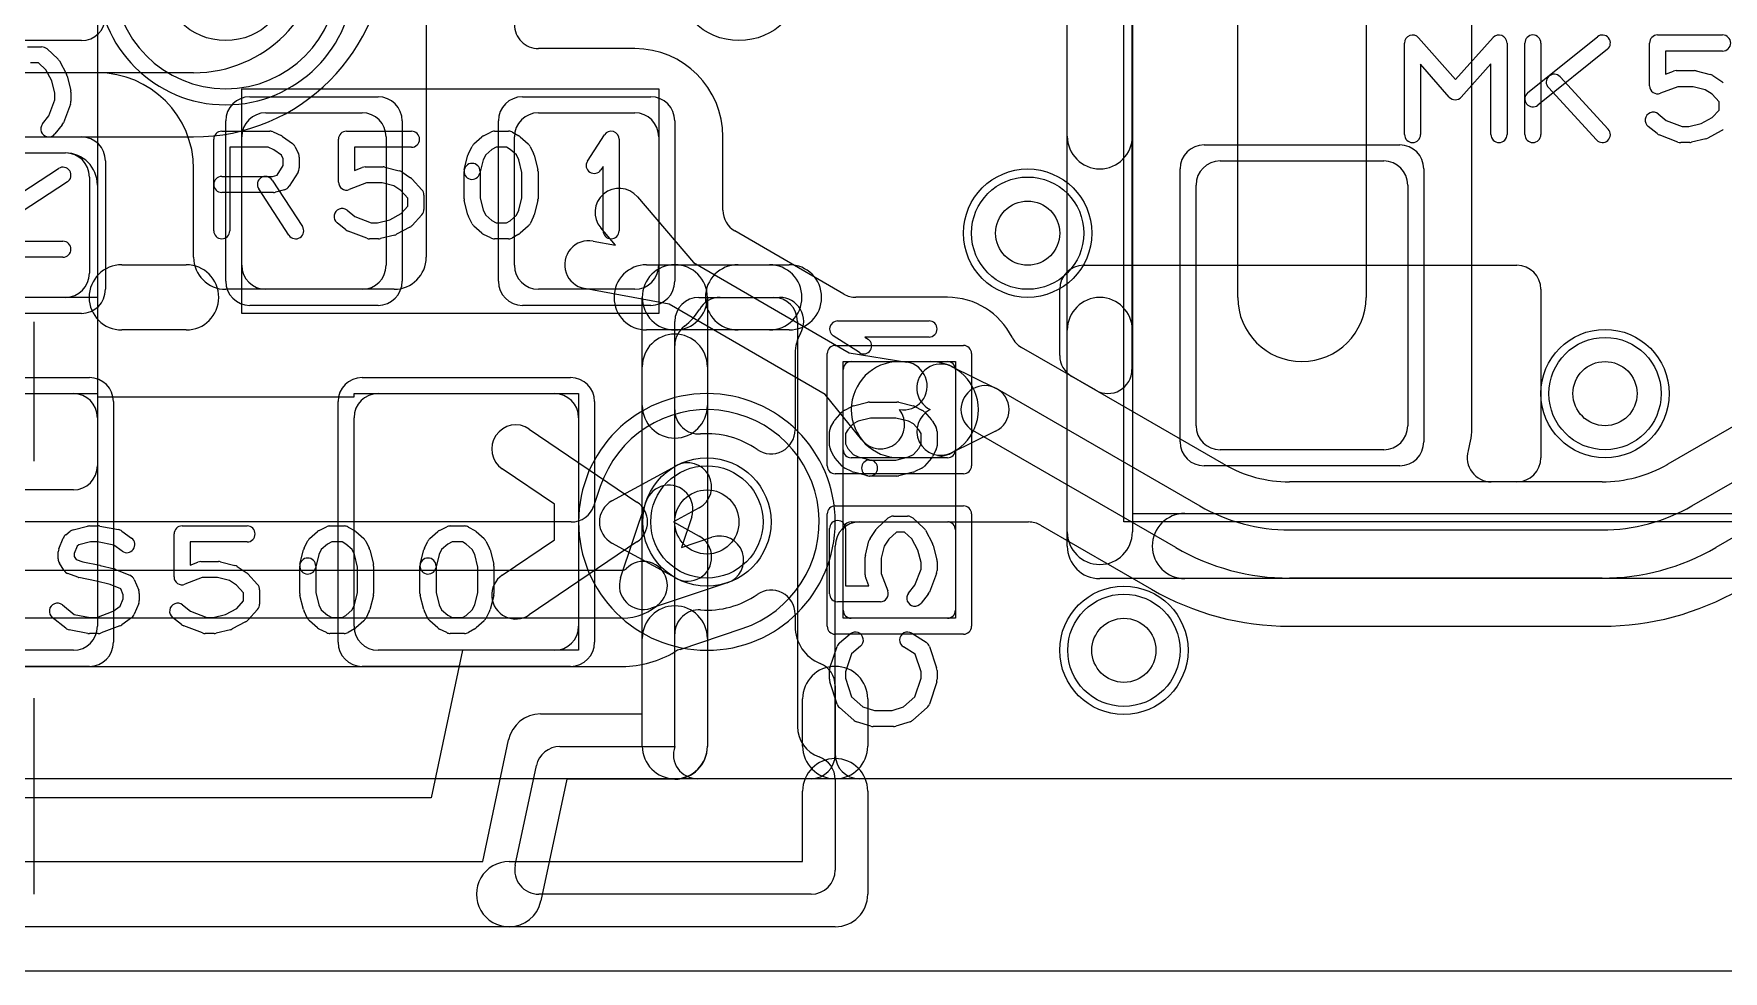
# Model space of a CAD drawing. Extents: x 0 to 23.1, y -0.5 to 20.
# Drawn here: x 14.3 to 19.57, y 0 to 2.92 of the extents above; entities that cross this region are included whole.
import ezdxf

# ---------------------------------------------------------------- set-up
doc = ezdxf.new("R2010")
doc.units = 0
for name, color, linetype in [('Hole', 1, 'CONTINUOUS'), ('L1', 3, 'CONTINUOUS'), ('L2', 3, 'CONTINUOUS'), ('L3', 3, 'CONTINUOUS'), ('L4', 3, 'CONTINUOUS'), ('MetalMask-A', 176, 'CONTINUOUS'), ('Outline', 7, 'CONTINUOUS'), ('PartsArea-A', 111, 'CONTINUOUS'), ('PartsSilk-A', 221, 'CONTINUOUS'), ('Resist-A', 2, 'CONTINUOUS'), ('Resist-B', 2, 'CONTINUOUS'), ('Silk-A', 140, 'CONTINUOUS')]:
    doc.layers.add(name, color=color, linetype=linetype)

msp = doc.modelspace()

# ---------------------------------------------------------------- linework, layer by layer
at = {"layer": 'Hole'}
for centre in [(17.4, 2.3), (19.2, 1.8), (16.4, 1.4), (17.7, 1)]:
    msp.add_circle(centre, 0.1, dxfattribs=at)
at = {"layer": 'L1'}
for p, q in [((15.52496, 4.05), (15.52496, 2.225)), ((17.72496, 3.8), (17.72496, 1.87529)), ((18.78504, 1.70001), (18.78504, 3.8)), ((18.055, 2.1), (18.055, 3.425)), ((18.455, 3.425), (18.455, 2.1)), ((16.175, 2.87504), (15.875, 2.87504)), ((14.5, 2.8), (14.025, 2.8)), ((15.025, 2.675), (15.325, 2.675)), ((15.875, 2.675), (16.175, 2.675)), ((14.95, 2.2), (14.95, 2.6)), ((15.4, 2.6), (15.4, 2.2)), ((15.8, 2.2), (15.8, 2.6)), ((16.25, 2.6), (16.25, 2.2)), ((16.45004, 2.37166), (16.45004, 2.6)), ((13.9, 2.55), (14.4, 2.55)), ((14, 2.55), (14.4, 2.55)), ((14.8, 2.225), (14.8, 2.5)), ((18, 2.525), (18.51, 2.525)), ((14.475, 2.475), (14.475, 2.175)), ((14.5, 2.45), (14.5, 1.57497)), ((17.925, 1.7), (17.925, 2.45)), ((18.585, 2.45), (18.585, 1.7)), ((16.18324, 2.41346), (16.35782, 2.20845)), ((16.04543, 2.27542), (16.11477, 2.2625)), ((16.11477, 2.2625), (16.06904, 2.3162)), ((16.82713, 2.11013), (16.48745, 2.30678)), ((16.35782, 2.20845), (16.84385, 1.92707)), ((17.57497, 2.2), (18.92503, 2.2)), ((15.42496, 2.125), (14.9, 2.125)), ((15.325, 2.125), (15.025, 2.125)), ((16.175, 2.125), (15.875, 2.125)), ((16.28264, 2.07865), (16.01795, 2.12796)), ((17.5, 1.9186), (17.5, 2.12503)), ((19, 2.12503), (19, 1.60001)), ((14.4, 2.1), (14, 2.1)), ((16.7687, 1.79724), (16.28264, 2.07865)), ((17.15, 2.10004), (16.86469, 2.10004)), ((16.84385, 1.92707), (17.02384, 1.8981)), ((16.85, 1.9), (17.15, 1.9)), ((17, 1.9), (17.09643, 1.9)), ((17.61251, 1.81036), (17.38096, 1.94404)), ((16.825, 1.625), (16.825, 1.875)), ((17.16241, 1.88472), (17.29996, 1.81736)), ((17.175, 1.875), (17.175, 1.625)), ((18.01158, 1.57996), (17.53749, 1.85367)), ((13.875, 1.8), (14.425, 1.8)), ((15.375, 1.8), (15.925, 1.8)), ((16.88344, 1.65559), (16.7687, 1.79724)), ((17.30447, 1.81495), (17.93656, 1.45002)), ((19.82831, 1.82979), (19.39562, 1.57997)), ((14.5, 1.725), (14.5, 1.075)), ((15.3, 1.075), (15.3, 1.725)), ((15.84643, 1.68968), (16.18209, 1.46208)), ((16, 1.725), (16, 1.075)), ((17.29996, 1.68264), (17.16241, 1.61528)), ((17.86156, 1.32012), (17.22947, 1.68505)), ((17.15, 1.6), (16.85, 1.6)), ((17.09643, 1.6), (17, 1.6)), ((18.51, 1.625), (18, 1.625)), ((19.47064, 1.45003), (19.71656, 1.59202)), ((15.92497, 1.45518), (15.76225, 1.56552)), ((16.10394, 1.46576), (16.30384, 1.57537)), ((14.42503, 1.5), (13.87497, 1.5)), ((18.92503, 1.52504), (18.21655, 1.52504)), ((19.19063, 1.52504), (18.84542, 1.52504)), ((15.92497, 1.34482), (15.92497, 1.45518)), ((16.37596, 1.44385), (16.29599, 1.4)), ((19.79156, 1.46212), (19.54564, 1.32013)), ((16.29599, 1.4), (16.37596, 1.35615)), ((16.825, 1.125), (16.825, 1.375)), ((16.85, 1.4), (17.15, 1.4)), ((16.875, 1.39996), (17.15, 1.39996)), ((17.1549, 1.4), (17.40303, 1.4)), ((17.175, 1.375), (17.175, 1.125)), ((17.44053, 1.38995), (17.78654, 1.19018)), ((18.21655, 1.375), (19.19063, 1.375)), ((15.76225, 1.23448), (15.92497, 1.34482)), ((16.18209, 1.33792), (15.84643, 1.11032)), ((16.30384, 1.22463), (16.10394, 1.33424)), ((16.8, 0.675), (16.8, 1.32496)), ((19.19063, 1.225), (18.21655, 1.225)), ((17.15, 1.1), (16.85, 1.1)), ((18.21655, 1.07496), (19.19063, 1.07496)), ((14.425, 1), (13.875, 1)), ((15.925, 1), (15.375, 1)), ((20.22071, 0.6), (16.875, 0.6))]:
    msp.add_line(p, q, dxfattribs=at)
for centre in [(14.9, 3.1), (16.5, 3.1), (17.4, 2.3), (19.2, 1.8), (16.4, 1.4), (17.7, 1)]:
    msp.add_circle(centre, 0.2, dxfattribs=at)
for centre, radius, start, end in [((15.87497, 2.95001), 0.07497, 180, -89.99236), ((15.875, 2.6), 0.27504, 90, 90.00417), ((16.175, 2.6), 0.27504, 0, 90), ((14.5, 2.5), 0.3, 0, 90), ((15.025, 2.6), 0.075, 90, 180), ((15.325, 2.6), 0.075, 0, 90), ((15.875, 2.6), 0.075, 90, 180), ((16.175, 2.6), 0.075, 0, 90), ((14.4, 2.45), 0.1, 0, 90), ((14.4, 2.475), 0.075, 0, 90), ((18, 2.45), 0.075, 90, 180), ((18.51, 2.45), 0.075, 0, 90), ((16.12614, 2.36483), 0.075, 40.41983, -139.58239), ((16.52501, 2.37166), 0.07497, 180, -120.06719), ((16.03169, 2.20169), 0.075, 79.4437, -100.55367), ((14.9, 2.225), 0.1, 180, -90), ((15.42496, 2.225), 0.1, -90, 0), ((14.4, 2.175), 0.075, -90, 0), ((15.025, 2.2), 0.075, 180, -90), ((15.325, 2.2), 0.075, -90, 0), ((15.875, 2.2), 0.075, 180, -90), ((16.175, 2.2), 0.075, -90, 0), ((17.57497, 2.12503), 0.07497, 90, 180), ((18.92503, 2.12503), 0.07497, 0, 90), ((16.86469, 2.17501), 0.07497, -120.06719, -90), ((17.15, 1.875), 0.22504, 26.52178, 90), ((18.255, 2.1), 0.2, 180, 0), ((17.41844, 2.00897), 0.07497, -153.47596, -119.99513), ((16.85, 1.875), 0.025, 90, 180), ((17, 1.75), 0.15, 90, -90), ((17.01192, 1.82405), 0.075, -99.14459, 80.85654), ((17.09643, 1.75), 0.15, -90, 90), ((17.15, 1.875), 0.025, 0, 90), ((17.57497, 1.9186), 0.07497, 180, -119.99513), ((17.12942, 1.81736), 0.075, 63.9064, -116.09158), ((17.64999, 1.87529), 0.07497, -119.99513, 0), ((14.425, 1.725), 0.075, 0, 90), ((15.375, 1.725), 0.075, 90, 180), ((15.925, 1.725), 0.075, 0, 90), ((17.26697, 1.75), 0.075, 59.99927, -119.9995), ((17.26697, 1.75), 0.075, -63.9064, 63.9064), ((16.94172, 1.7028), 0.075, -140.99063, 39.00344), ((17.12942, 1.68264), 0.075, 116.0936, -63.90841), ((15.80434, 1.6276), 0.075, 55.86288, -124.1399), ((18, 1.7), 0.075, 180, -90), ((18.51, 1.7), 0.075, -90, 0), ((18.50999, 1.70001), 0.27505, -16.22896, 0), ((16.3399, 1.50961), 0.075, -61.2615, 118.73702), ((16.85, 1.625), 0.025, 180, -90), ((17.15, 1.625), 0.025, -90, 0), ((18.84542, 1.60001), 0.07497, 163.39957, -90), ((18.8457, 1.60098), 0.07497, 162.80737, 164.17112), ((18.92503, 1.60001), 0.07497, -90, 0), ((14.42503, 1.57497), 0.07497, -90, 0), ((18.21655, 1.935), 0.40996, -119.99849, -90), ((19.19062, 1.935), 0.40996, -89.9986, -60.11609), ((19.35813, 1.6449), 0.07498, -60.64849, -59.99825), ((16.14, 1.4), 0.075, 118.7385, -118.7385), ((16.14, 1.4), 0.075, -55.86288, 55.86288), ((18.21655, 1.935), 0.56, -119.99882, -90), ((19.19063, 1.935), 0.56, -90, -59.9989), ((16.875, 1.32496), 0.075, 90, 180), ((16.85, 1.375), 0.025, 90, 180), ((17.15, 1.375), 0.025, 0, 90), ((17.15, 1.625), 0.22504, -90, -89.06302), ((17.1549, 1.325), 0.075, 90, 90.93205), ((17.40303, 1.325), 0.075, 59.99927, 90), ((16.3399, 1.29039), 0.075, -118.7385, 61.26298), ((18.21655, 1.935), 0.71, -119.99922, -90), ((19.19063, 1.935), 0.71, -90, -59.99894), ((15.80434, 1.1724), 0.075, 124.13712, -55.8601), ((18.21655, 1.935), 0.86004, -119.99931, -90), ((19.19062, 1.935), 0.86004, -89.99933, -59.99921), ((16.85, 1.125), 0.025, 180, -90), ((17.15, 1.125), 0.025, -90, 0), ((14.425, 1.075), 0.075, -90, 0), ((15.375, 1.075), 0.075, 180, -90), ((15.925, 1.075), 0.075, -90, 0), ((16.875, 0.675), 0.075, 180, -90)]:
    msp.add_arc(centre, radius, start, end, dxfattribs=at)
at = {"layer": 'L2'}
msp.add_line((20.22071, 0.6), (2.37929, 0.6), dxfattribs=at)
for centre in [(16.5, 3.1), (17.4, 2.3), (19.2, 1.8), (17.7, 1)]:
    msp.add_circle(centre, 0.2, dxfattribs=at)
for centre, start, end in [((14.9, 3.1), 90, -90), ((14.9, 3.1), -90, 90), ((16.4, 1.4), 90, -90), ((16.4, 1.4), -90, 90)]:
    msp.add_arc(centre, 0.40004, start, end, dxfattribs=at)
at = {"layer": 'L3'}
for p, q in [((14.8, 2.8), (12.1464, 2.8)), ((13.44651, 2.59996), (14.8, 2.59996)), ((20.22071, 0.6), (2.37929, 0.6))]:
    msp.add_line(p, q, dxfattribs=at)
for centre in [(14.9, 3.1), (16.5, 3.1), (17.4, 2.3), (19.2, 1.8), (17.7, 1)]:
    msp.add_circle(centre, 0.2, dxfattribs=at)
for centre, radius, start, end in [((14.8, 3.2), 0.4, -90, 0), ((14.8, 3.2), 0.60004, -90, 0), ((16.4, 1.4), 0.40004, 90, -90), ((16.4, 1.4), 0.40004, -90, 90)]:
    msp.add_arc(centre, radius, start, end, dxfattribs=at)
at = {"layer": 'L4'}
for p, q in [((16.06769, 1.51001), (16.04803, 1.45118)), ((16.13089, 1.2258), (16.21032, 1.46341)), ((15.9769, 1.39995), (13.65004, 1.39995)), ((16.35258, 1.41585), (16.32081, 1.32081)), ((16.32081, 1.32081), (16.41585, 1.35258)), ((4.78812, 1.24991), (16.13658, 1.24991)), ((16.46341, 1.21032), (16.2258, 1.13089)), ((16.13658, 1.09991), (4.78812, 1.09991)), ((16.31664, 1.00305), (16.51017, 1.06775)), ((4.78812, 0.94987), (16.13658, 0.94987)), ((20.22071, 0.6), (2.37929, 0.6))]:
    msp.add_line(p, q, dxfattribs=at)
for centre in [(14.9, 3.1), (16.5, 3.1), (17.4, 2.3), (19.2, 1.8), (16.4, 1.4), (17.7, 1)]:
    msp.add_circle(centre, 0.2, dxfattribs=at)
for centre, radius, start, end in [((14.9, 3.1), 0.35004, 90, -90), ((14.9, 3.1), 0.35004, -90, 90), ((16.4, 1.4), 0.35004, -71.63079, 161.65512), ((15.99656, 1.53378), 0.075, -18.47844, -18.34798), ((16.28145, 1.43963), 0.075, -18.48568, 161.51587), ((15.9769, 1.47495), 0.075, -90, -18.47844), ((16.43963, 1.28145), 0.075, -71.51432, 108.48413), ((16.20202, 1.20202), 0.075, -45.0108, 135), ((16.20202, 1.20202), 0.075, 161.51432, -71.51432), ((16.13658, 1.26744), 0.01753, -90, -44.95379), ((16.13658, 1.26744), 0.16753, -90, -45), ((16.53395, 0.99662), 0.075, 108.37214, 108.48568), ((16.34042, 0.93192), 0.075, 108.48568, 121.27819), ((16.1366, 1.26745), 0.31758, -90.00361, -58.72344)]:
    msp.add_arc(centre, radius, start, end, dxfattribs=at)
at = {"layer": 'MetalMask-A'}
for p, q in [((15.025, 2.675), (15.325, 2.675)), ((15.875, 2.675), (16.175, 2.675)), ((14.95, 2.2), (14.95, 2.6)), ((15.4, 2.6), (15.4, 2.2)), ((15.8, 2.2), (15.8, 2.6)), ((16.25, 2.6), (16.25, 2.2)), ((14, 2.55), (14.4, 2.55)), ((18, 2.525), (18.51, 2.525)), ((14.475, 2.475), (14.475, 2.175)), ((17.925, 1.7), (17.925, 2.45)), ((18.585, 2.45), (18.585, 1.7)), ((15.325, 2.125), (15.025, 2.125)), ((16.175, 2.125), (15.875, 2.125)), ((14.4, 2.1), (14, 2.1)), ((16.85, 1.9), (17.15, 1.9)), ((16.825, 1.625), (16.825, 1.875)), ((17.175, 1.875), (17.175, 1.625)), ((13.875, 1.8), (14.425, 1.8)), ((15.375, 1.8), (15.925, 1.8)), ((14.5, 1.725), (14.5, 1.075)), ((15.3, 1.075), (15.3, 1.725)), ((16, 1.725), (16, 1.075)), ((17.15, 1.6), (16.85, 1.6)), ((18.51, 1.625), (18, 1.625)), ((16.825, 1.125), (16.825, 1.375)), ((16.85, 1.4), (17.15, 1.4)), ((17.175, 1.375), (17.175, 1.125)), ((17.15, 1.1), (16.85, 1.1)), ((14.425, 1), (13.875, 1)), ((15.925, 1), (15.375, 1))]:
    msp.add_line(p, q, dxfattribs=at)
for centre, radius, start, end in [((15.025, 2.6), 0.075, 90, 180), ((15.325, 2.6), 0.075, 0, 90), ((15.875, 2.6), 0.075, 90, 180), ((16.175, 2.6), 0.075, 0, 90), ((14.4, 2.475), 0.075, 0, 90), ((18, 2.45), 0.075, 90, 180), ((18.51, 2.45), 0.075, 0, 90), ((14.4, 2.175), 0.075, -90, 0), ((15.025, 2.2), 0.075, 180, -90), ((15.325, 2.2), 0.075, -90, 0), ((15.875, 2.2), 0.075, 180, -90), ((16.175, 2.2), 0.075, -90, 0), ((16.85, 1.875), 0.025, 90, 180), ((17.15, 1.875), 0.025, 0, 90), ((14.425, 1.725), 0.075, 0, 90), ((15.375, 1.725), 0.075, 90, 180), ((15.925, 1.725), 0.075, 0, 90), ((18, 1.7), 0.075, 180, -90), ((18.51, 1.7), 0.075, -90, 0), ((16.85, 1.625), 0.025, 180, -90), ((17.15, 1.625), 0.025, -90, 0), ((16.85, 1.375), 0.025, 90, 180), ((17.15, 1.375), 0.025, 0, 90), ((16.85, 1.125), 0.025, 180, -90), ((17.15, 1.125), 0.025, -90, 0), ((14.425, 1.075), 0.075, -90, 0), ((15.375, 1.075), 0.075, 180, -90), ((15.925, 1.075), 0.075, -90, 0)]:
    msp.add_arc(centre, radius, start, end, dxfattribs=at)
at = {"layer": 'Outline'}
msp.add_line((20.65, 0), (1.95, 0), dxfattribs=at)
at = {"layer": 'PartsArea-A'}
for p, q in [((17.7, 1.4), (17.7, 4.1)), ((14.5, 3.4), (14.5, 2.1)), ((14.95, 2.05), (14.95, 2.75)), ((14.95, 2.75), (16.25, 2.75)), ((16.25, 2.75), (16.25, 2.05)), ((14.5, 2.1), (13.9, 2.1)), ((16.25, 2.05), (14.95, 2.05)), ((16.825, 1.1), (16.825, 1.9)), ((16.825, 1.9), (17.175, 1.9)), ((17.175, 1.9), (17.175, 1.1)), ((13.8, 1.8), (14.5, 1.8)), ((14.5, 1.8), (14.5, 1.79)), ((15.3, 1.79), (15.3, 1.8)), ((15.3, 1.8), (16, 1.8)), ((16, 1.8), (16, 1)), ((14.5, 1.79), (15.3, 1.79)), ((21, 1.4), (17.7, 1.4)), ((17.175, 1.1), (16.825, 1.1)), ((15.63836, 1), (15.54048, 0.53999)), ((16, 1), (15.63836, 1)), ((15.54048, 0.53999), (14.25952, 0.54))]:
    msp.add_line(p, q, dxfattribs=at)
at = {"layer": 'PartsSilk-A'}
for p, q in [((17.5234, 1.325), (17.5234, 4.175)), ((17.7266, 4.0734), (17.7266, 1.4266)), ((18.61879, 2.90908), (18.73352, 2.77841)), ((18.73352, 2.77841), (18.85082, 2.90928)), ((18.95934, 2.73801), (19.17601, 2.91208)), ((19.36389, 2.91759), (19.56667, 2.91759)), ((14.28148, 2.88056), (14.32593, 2.88056)), ((14.34283, 2.87399), (14.37616, 2.84343)), ((18.575, 2.60741), (18.575, 2.89259)), ((18.89444, 2.89259), (18.89444, 2.60741)), ((18.95, 2.60741), (18.95, 2.89259)), ((19.20733, 2.8731), (18.99066, 2.69903)), ((19, 2.89259), (19, 2.60741)), ((19.33889, 2.75926), (19.33889, 2.89259)), ((19.56667, 2.86759), (19.38889, 2.86759)), ((19.38889, 2.86759), (19.38889, 2.79554)), ((14.3162, 2.83056), (14.29121, 2.83056)), ((14.33921, 2.80946), (14.3162, 2.83056)), ((14.35797, 2.77428), (14.33921, 2.80946)), ((14.38132, 2.83676), (14.40354, 2.79509)), ((18.71454, 2.72425), (18.625, 2.82623)), ((18.625, 2.82623), (18.625, 2.60741)), ((18.84444, 2.82724), (18.75195, 2.72405)), ((18.84444, 2.60741), (18.84444, 2.82724)), ((19.38889, 2.79554), (19.41332, 2.80484)), ((19.42222, 2.80648), (19.47778, 2.80648)), ((19.48384, 2.80573), (19.52828, 2.79462)), ((14.36759, 2.73581), (14.35797, 2.77428)), ((14.40573, 2.78939), (14.41684, 2.74495)), ((14.41759, 2.73889), (14.41759, 2.71111)), ((19.17328, 2.59048), (19.02328, 2.75344)), ((19.06006, 2.7873), (19.21006, 2.62434)), ((19.42682, 2.75648), (19.37279, 2.7359)), ((19.4747, 2.75648), (19.42682, 2.75648)), ((19.51196, 2.74717), (19.4747, 2.75648)), ((19.53362, 2.73273), (19.51196, 2.74717)), ((19.53609, 2.79117), (19.56387, 2.77265)), ((14.3484, 2.66534), (14.36759, 2.71571)), ((14.36759, 2.71571), (14.36759, 2.73581)), ((14.41595, 2.70221), (14.39373, 2.64388)), ((19.55556, 2.70879), (19.53362, 2.73273)), ((19.55556, 2.6838), (19.55556, 2.70879)), ((14.32863, 2.64062), (14.3484, 2.66534)), ((14.38989, 2.63716), (14.36767, 2.60938)), ((19.36562, 2.67137), (19.39034, 2.6516)), ((19.39034, 2.6516), (19.44071, 2.63241)), ((19.46081, 2.63241), (19.49928, 2.64203)), ((19.49928, 2.64203), (19.53446, 2.66079)), ((19.53446, 2.66079), (19.55556, 2.6838)), ((14.8625, 2.30741), (14.8625, 2.59259)), ((14.8875, 2.61759), (15.0375, 2.61759)), ((15.04765, 2.61544), (15.07265, 2.60433)), ((15.0772, 2.6017), (15.10776, 2.57948)), ((15.25139, 2.45926), (15.25139, 2.59259)), ((15.27639, 2.61759), (15.47917, 2.61759)), ((15.67367, 2.57795), (15.69867, 2.60017)), ((15.7041, 2.60384), (15.72632, 2.61495)), ((15.7375, 2.61759), (15.78194, 2.61759)), ((15.79434, 2.6143), (15.81379, 2.60319)), ((15.818, 2.60017), (15.843, 2.57795)), ((16.02763, 2.5247), (16.08041, 2.60618)), ((16.12639, 2.59259), (16.12639, 2.30741)), ((19.36216, 2.61011), (19.33438, 2.63233)), ((19.42721, 2.58405), (19.36888, 2.60627)), ((19.46389, 2.58241), (19.43611, 2.58241)), ((19.44071, 2.63241), (19.46081, 2.63241)), ((19.51439, 2.59427), (19.46995, 2.58316)), ((19.56176, 2.61868), (19.52009, 2.59646)), ((15.0322, 2.56759), (14.9125, 2.56759)), ((14.9125, 2.56759), (14.9125, 2.30741)), ((15.04993, 2.55971), (15.0322, 2.56759)), ((15.07343, 2.54263), (15.04993, 2.55971)), ((15.07917, 2.53114), (15.07343, 2.54263)), ((15.07917, 2.51087), (15.07917, 2.53114)), ((15.11542, 2.57044), (15.12653, 2.54822)), ((15.12917, 2.53704), (15.12917, 2.5037)), ((15.47917, 2.56759), (15.30139, 2.56759)), ((15.30139, 2.56759), (15.30139, 2.49554)), ((15.64381, 2.49865), (15.65492, 2.5431)), ((15.65681, 2.54822), (15.66792, 2.57044)), ((15.70276, 2.52831), (15.69231, 2.48653)), ((15.71049, 2.54377), (15.70276, 2.52831)), ((15.72942, 2.5606), (15.71049, 2.54377)), ((15.7434, 2.56759), (15.72942, 2.5606)), ((15.7753, 2.56759), (15.7434, 2.56759)), ((15.78673, 2.56106), (15.7753, 2.56759)), ((15.80618, 2.54377), (15.78673, 2.56106)), ((15.81391, 2.52831), (15.80618, 2.54377)), ((15.82361, 2.48951), (15.81391, 2.52831)), ((15.84875, 2.57044), (15.85986, 2.54822)), ((15.86175, 2.5431), (15.87286, 2.49865)), ((14.23447, 2.40703), (14.37891, 2.50148)), ((14.8875, 2.47685), (15.04533, 2.47685)), ((15.04533, 2.47685), (15.06042, 2.48087)), ((15.06042, 2.48087), (15.07917, 2.51087)), ((15.12537, 2.49045), (15.09759, 2.44601)), ((15.30139, 2.49554), (15.32582, 2.50484)), ((15.33472, 2.50648), (15.39028, 2.50648)), ((15.39634, 2.50573), (15.44078, 2.49462)), ((15.44859, 2.49117), (15.47637, 2.47265)), ((15.64306, 2.40741), (15.64306, 2.49259)), ((15.69306, 2.49259), (15.69306, 2.41049)), ((15.82361, 2.41049), (15.82361, 2.48951)), ((15.87361, 2.49259), (15.87361, 2.40741)), ((16.07639, 2.50801), (16.06959, 2.49752)), ((16.07639, 2.30741), (16.07639, 2.50801)), ((14.40627, 2.45964), (14.26183, 2.36519)), ((15.04861, 2.42685), (14.8875, 2.42685)), ((15.09714, 2.29373), (15.00269, 2.43817)), ((15.04453, 2.46553), (15.13898, 2.32109)), ((15.08283, 2.4351), (15.05505, 2.42769)), ((15.33932, 2.45648), (15.28529, 2.4359)), ((15.3872, 2.45648), (15.33932, 2.45648)), ((15.42446, 2.44717), (15.3872, 2.45648)), ((15.44612, 2.43273), (15.42446, 2.44717)), ((15.46806, 2.40879), (15.44612, 2.43273)), ((15.48093, 2.46875), (15.51149, 2.43542)), ((15.27812, 2.37137), (15.30284, 2.3516)), ((15.44696, 2.36079), (15.46806, 2.3838)), ((15.46806, 2.3838), (15.46806, 2.40879)), ((15.51806, 2.41852), (15.51806, 2.37407)), ((15.65492, 2.3569), (15.64381, 2.40135)), ((15.69306, 2.41049), (15.70276, 2.37169)), ((15.70276, 2.37169), (15.71049, 2.35623)), ((15.80618, 2.35623), (15.81391, 2.37169)), ((15.81391, 2.37169), (15.82361, 2.41049)), ((15.87286, 2.40135), (15.86175, 2.3569)), ((15.27466, 2.31011), (15.24688, 2.33233)), ((15.30284, 2.3516), (15.35321, 2.33241)), ((15.35321, 2.33241), (15.37331, 2.33241)), ((15.37331, 2.33241), (15.41178, 2.34203)), ((15.41178, 2.34203), (15.44696, 2.36079)), ((15.47426, 2.31868), (15.43259, 2.29646)), ((15.51149, 2.35717), (15.48093, 2.32384)), ((15.66792, 2.32956), (15.65681, 2.35178)), ((15.69867, 2.29983), (15.67367, 2.32205)), ((15.71049, 2.35623), (15.72942, 2.3394)), ((15.72942, 2.3394), (15.7434, 2.33241)), ((15.7434, 2.33241), (15.7753, 2.33241)), ((15.7753, 2.33241), (15.78673, 2.33894)), ((15.78673, 2.33894), (15.80618, 2.35623)), ((15.843, 2.32205), (15.818, 2.29983)), ((15.85986, 2.35178), (15.84875, 2.32956)), ((14.13241, 2.275), (14.39259, 2.275)), ((15.33971, 2.28405), (15.28138, 2.30627)), ((15.37639, 2.28241), (15.34861, 2.28241)), ((15.42689, 2.29427), (15.38245, 2.28316)), ((15.72632, 2.28505), (15.7041, 2.29616)), ((15.78194, 2.28241), (15.7375, 2.28241)), ((15.81379, 2.29681), (15.79434, 2.2857)), ((14.39259, 2.225), (14.10741, 2.225)), ((14.57576, 2.2016), (14.77666, 2.2016)), ((16.21223, 2.2016), (16.3, 2.2016)), ((16.3, 2.2016), (16.59473, 2.2016)), ((16.1984, 0.8016), (16.1984, 2.1)), ((16.375, 2.1), (16.60741, 2.1)), ((16.4016, 2.1), (16.4016, 0.7)), ((14.3016, 2.0234), (14.3016, 1.58918)), ((16.3, 0.7), (16.3, 2.025)), ((16.68241, 2.025), (16.68241, 0.7625)), ((16.80741, 2.02639), (17.09259, 2.02639)), ((14.77666, 1.9984), (14.57576, 1.9984)), ((16.3, 1.9984), (16.21223, 1.9984)), ((16.59473, 1.9984), (16.3, 1.9984)), ((16.8753, 1.92763), (16.79382, 1.98041)), ((17.09259, 1.97639), (16.89199, 1.97639)), ((16.89199, 1.97639), (16.90248, 1.96959)), ((16.79983, 1.718), (16.82205, 1.743)), ((16.82956, 1.74875), (16.85178, 1.75986)), ((16.8569, 1.76175), (16.90135, 1.77286)), ((16.90741, 1.77361), (16.99259, 1.77361)), ((16.99865, 1.77286), (17.0431, 1.76175)), ((17.04822, 1.75986), (17.07044, 1.74875)), ((17.07795, 1.743), (17.10017, 1.718)), ((16.7857, 1.69434), (16.79681, 1.71379)), ((16.83894, 1.68673), (16.83241, 1.6753)), ((16.85623, 1.70618), (16.83894, 1.68673)), ((16.87169, 1.71391), (16.85623, 1.70618)), ((16.91049, 1.72361), (16.87169, 1.71391)), ((16.98951, 1.72361), (16.91049, 1.72361)), ((17.02831, 1.71391), (16.98951, 1.72361)), ((17.04377, 1.70618), (17.02831, 1.71391)), ((17.06106, 1.68673), (17.04377, 1.70618)), ((17.06759, 1.6753), (17.06106, 1.68673)), ((17.10319, 1.71379), (17.1143, 1.69434)), ((16.78241, 1.6375), (16.78241, 1.68194)), ((16.83241, 1.6753), (16.83241, 1.6434)), ((16.83241, 1.6434), (16.8394, 1.62942)), ((17.0606, 1.62942), (17.06759, 1.6434)), ((17.06759, 1.6434), (17.06759, 1.6753)), ((17.11759, 1.68194), (17.11759, 1.6375)), ((16.79616, 1.6041), (16.78505, 1.62632)), ((16.82205, 1.57367), (16.79983, 1.59867)), ((16.8394, 1.62942), (16.85623, 1.61049)), ((16.85623, 1.61049), (16.87169, 1.60276)), ((16.87169, 1.60276), (16.91347, 1.59231)), ((16.90741, 1.59306), (16.98951, 1.59306)), ((16.98951, 1.59306), (17.02831, 1.60276)), ((17.02831, 1.60276), (17.04377, 1.61049)), ((17.04377, 1.61049), (17.0606, 1.62942)), ((17.10017, 1.59867), (17.07795, 1.57367)), ((17.11495, 1.62632), (17.10384, 1.6041)), ((16.85178, 1.55681), (16.82956, 1.56792)), ((16.90135, 1.54381), (16.8569, 1.55492)), ((16.99259, 1.54306), (16.90741, 1.54306)), ((17.0431, 1.55492), (16.99865, 1.54381)), ((17.07044, 1.56792), (17.04822, 1.55681)), ((17.7266, 1.4266), (20.9734, 1.4266)), ((14.40105, 1.35988), (14.41494, 1.37099)), ((14.4245, 1.37572), (14.46894, 1.38683)), ((14.475, 1.38758), (14.50278, 1.38758)), ((14.50746, 1.38714), (14.56579, 1.37603)), ((14.57581, 1.37169), (14.60637, 1.34947)), ((14.76389, 1.38758), (14.96667, 1.38758)), ((15.16117, 1.34794), (15.18617, 1.37016)), ((15.1916, 1.37383), (15.21382, 1.38494)), ((15.225, 1.38758), (15.26944, 1.38758)), ((15.28184, 1.38429), (15.30129, 1.37318)), ((15.3055, 1.37016), (15.3305, 1.34794)), ((15.53617, 1.34794), (15.56117, 1.37016)), ((15.5666, 1.37383), (15.58882, 1.38494)), ((15.6, 1.38758), (15.64444, 1.38758)), ((15.65684, 1.38429), (15.67629, 1.37318)), ((15.6805, 1.37016), (15.7055, 1.34794)), ((16.78241, 1.17639), (16.78241, 1.37917)), ((16.83241, 1.37917), (16.83241, 1.20139)), ((16.90883, 1.34859), (16.92735, 1.37637)), ((16.93125, 1.38093), (16.96458, 1.41149)), ((16.98148, 1.41806), (17.02593, 1.41806)), ((17.04283, 1.41149), (17.07616, 1.38093)), ((17.08132, 1.37426), (17.10354, 1.33259)), ((14.3797, 1.31665), (14.39359, 1.34998)), ((14.43728, 1.32483), (14.42778, 1.30203)), ((14.44192, 1.32854), (14.43728, 1.32483)), ((14.47808, 1.33758), (14.44192, 1.32854)), ((14.50042, 1.33758), (14.47808, 1.33758)), ((14.55093, 1.32796), (14.50042, 1.33758)), ((14.57697, 1.30903), (14.55093, 1.32796)), ((14.73889, 1.22925), (14.73889, 1.36258)), ((14.96667, 1.33758), (14.78889, 1.33758)), ((14.78889, 1.33758), (14.78889, 1.26553)), ((15.14431, 1.31821), (15.15542, 1.34043)), ((15.21692, 1.33059), (15.19799, 1.31376)), ((15.2309, 1.33758), (15.21692, 1.33059)), ((15.2628, 1.33758), (15.2309, 1.33758)), ((15.27423, 1.33105), (15.2628, 1.33758)), ((15.29368, 1.31376), (15.27423, 1.33105)), ((15.33625, 1.34043), (15.34736, 1.31821)), ((15.51931, 1.31821), (15.53042, 1.34043)), ((15.59192, 1.33059), (15.57299, 1.31376)), ((15.6059, 1.33758), (15.59192, 1.33059)), ((15.6378, 1.33758), (15.6059, 1.33758)), ((15.64923, 1.33105), (15.6378, 1.33758)), ((15.66868, 1.31376), (15.64923, 1.33105)), ((15.71125, 1.34043), (15.72236, 1.31821)), ((16.89427, 1.29634), (16.90538, 1.34078)), ((16.95283, 1.32446), (16.94352, 1.2872)), ((16.96727, 1.34612), (16.95283, 1.32446)), ((16.99121, 1.36806), (16.96727, 1.34612)), ((17.0162, 1.36806), (16.99121, 1.36806)), ((17.03921, 1.34696), (17.0162, 1.36806)), ((17.05797, 1.31178), (17.03921, 1.34696)), ((17.10573, 1.32689), (17.11684, 1.28245)), ((14.37778, 1.2848), (14.37778, 1.30703)), ((14.39547, 1.24933), (14.38158, 1.27155)), ((14.42778, 1.30203), (14.42778, 1.29197)), ((14.42778, 1.29197), (14.43331, 1.28313)), ((14.43331, 1.28313), (14.45398, 1.27561)), ((14.45398, 1.27561), (14.50768, 1.26487)), ((14.50884, 1.26461), (14.55328, 1.2535)), ((14.78889, 1.26553), (14.81332, 1.27483)), ((14.82222, 1.27647), (14.87778, 1.27647)), ((14.88384, 1.27572), (14.92828, 1.26461)), ((15.13131, 1.26864), (15.14242, 1.31309)), ((15.19026, 1.2983), (15.17981, 1.25652)), ((15.19799, 1.31376), (15.19026, 1.2983)), ((15.30141, 1.2983), (15.29368, 1.31376)), ((15.31111, 1.2595), (15.30141, 1.2983)), ((15.34925, 1.31309), (15.36036, 1.26864)), ((15.50631, 1.26864), (15.51742, 1.31309)), ((15.56526, 1.2983), (15.55481, 1.25652)), ((15.57299, 1.31376), (15.56526, 1.2983)), ((15.67641, 1.2983), (15.66868, 1.31376)), ((15.68611, 1.2595), (15.67641, 1.2983)), ((15.72425, 1.31309), (15.73536, 1.26864)), ((16.89352, 1.23472), (16.89352, 1.29028)), ((16.94352, 1.2872), (16.94352, 1.23932)), ((17.06759, 1.27331), (17.05797, 1.31178)), ((17.06759, 1.25321), (17.06759, 1.27331)), ((17.11759, 1.27639), (17.11759, 1.24861)), ((14.43868, 1.22798), (14.40813, 1.23909)), ((14.49729, 1.21596), (14.44232, 1.22696)), ((14.53934, 1.20545), (14.49729, 1.21596)), ((14.55684, 1.25233), (14.60129, 1.23381)), ((14.61475, 1.22035), (14.62864, 1.18702)), ((14.82682, 1.22647), (14.77279, 1.20589)), ((14.8747, 1.22647), (14.82682, 1.22647)), ((14.91196, 1.21716), (14.8747, 1.22647)), ((14.93362, 1.20272), (14.91196, 1.21716)), ((14.93609, 1.26116), (14.96387, 1.24264)), ((14.96843, 1.23874), (14.99899, 1.20541)), ((15.13056, 1.1774), (15.13056, 1.26258)), ((15.18056, 1.26258), (15.18056, 1.18048)), ((15.31111, 1.18048), (15.31111, 1.2595)), ((15.36111, 1.26258), (15.36111, 1.1774)), ((15.50556, 1.1774), (15.50556, 1.26258)), ((15.55556, 1.26258), (15.55556, 1.18048)), ((15.68611, 1.18048), (15.68611, 1.2595)), ((15.73611, 1.26258), (15.73611, 1.1774)), ((16.90446, 1.20139), (16.89516, 1.22582)), ((16.94352, 1.23932), (16.9641, 1.18529)), ((17.0484, 1.20284), (17.06759, 1.25321)), ((17.11595, 1.23971), (17.09373, 1.18138)), ((21.075, 1.2234), (17.625, 1.2234)), ((14.57255, 1.19161), (14.53934, 1.20545)), ((14.57129, 1.13793), (14.58056, 1.16018)), ((14.58056, 1.1724), (14.57255, 1.19161)), ((14.58056, 1.16018), (14.58056, 1.1724)), ((14.63056, 1.1774), (14.63056, 1.15518)), ((14.95556, 1.17878), (14.93362, 1.20272)), ((14.95556, 1.15379), (14.95556, 1.17878)), ((15.00556, 1.18851), (15.00556, 1.14406)), ((15.14242, 1.12689), (15.13131, 1.17134)), ((15.18056, 1.18048), (15.19026, 1.14168)), ((15.30141, 1.14168), (15.31111, 1.18048)), ((15.36036, 1.17134), (15.34925, 1.12689)), ((15.51742, 1.12689), (15.50631, 1.17134)), ((15.55556, 1.18048), (15.56526, 1.14168)), ((15.67641, 1.14168), (15.68611, 1.18048)), ((15.73536, 1.17134), (15.72425, 1.12689)), ((16.83241, 1.20139), (16.90446, 1.20139)), ((17.02863, 1.17812), (17.0484, 1.20284)), ((17.08989, 1.17466), (17.06767, 1.14688)), ((14.39062, 1.14136), (14.42744, 1.11191)), ((14.42744, 1.11191), (14.47736, 1.1024)), ((14.49818, 1.1024), (14.5491, 1.1218)), ((14.5491, 1.1218), (14.57129, 1.13793)), ((14.62864, 1.14557), (14.61475, 1.11223)), ((14.76562, 1.14136), (14.79034, 1.12159)), ((14.79034, 1.12159), (14.84071, 1.1024)), ((14.86081, 1.1024), (14.89928, 1.11202)), ((14.89928, 1.11202), (14.93446, 1.13078)), ((14.93446, 1.13078), (14.95556, 1.15379)), ((14.99899, 1.12716), (14.96843, 1.09383)), ((15.15542, 1.09955), (15.14431, 1.12177)), ((15.19026, 1.14168), (15.19799, 1.12622)), ((15.19799, 1.12622), (15.21692, 1.10939)), ((15.21692, 1.10939), (15.2309, 1.1024)), ((15.2628, 1.1024), (15.27423, 1.10893)), ((15.27423, 1.10893), (15.29368, 1.12622)), ((15.29368, 1.12622), (15.30141, 1.14168)), ((15.34736, 1.12177), (15.33625, 1.09955)), ((15.53042, 1.09955), (15.51931, 1.12177)), ((15.56526, 1.14168), (15.57299, 1.12622)), ((15.57299, 1.12622), (15.59192, 1.10939)), ((15.59192, 1.10939), (15.6059, 1.1024)), ((15.6378, 1.1024), (15.64923, 1.10893)), ((15.64923, 1.10893), (15.66868, 1.12622)), ((15.66868, 1.12622), (15.67641, 1.14168)), ((15.72236, 1.12177), (15.71125, 1.09955)), ((16.94074, 1.15139), (16.80741, 1.15139)), ((14.40105, 1.06899), (14.35938, 1.10232)), ((14.47032, 1.05284), (14.41199, 1.06395)), ((14.47736, 1.1024), (14.49818, 1.1024)), ((14.57001, 1.07626), (14.51168, 1.05404)), ((14.60637, 1.10162), (14.57581, 1.0794)), ((14.76216, 1.0801), (14.73438, 1.10232)), ((14.82721, 1.05404), (14.76888, 1.07626)), ((14.84071, 1.1024), (14.86081, 1.1024)), ((14.91439, 1.06426), (14.86995, 1.05315)), ((14.96176, 1.08867), (14.92009, 1.06645)), ((15.18617, 1.06982), (15.16117, 1.09204)), ((15.21382, 1.05504), (15.1916, 1.06615)), ((15.2309, 1.1024), (15.2628, 1.1024)), ((15.30129, 1.0668), (15.28184, 1.05569)), ((15.3305, 1.09204), (15.3055, 1.06982)), ((15.56117, 1.06982), (15.53617, 1.09204)), ((15.58882, 1.05504), (15.5666, 1.06615)), ((15.6059, 1.1024), (15.6378, 1.1024)), ((15.67629, 1.0668), (15.65684, 1.05569)), ((15.7055, 1.09204), (15.6805, 1.06982)), ((14.50278, 1.0524), (14.475, 1.0524)), ((14.86389, 1.0524), (14.83611, 1.0524)), ((15.26944, 1.0524), (15.225, 1.0524)), ((15.64444, 1.0524), (15.6, 1.0524)), ((16.78369, 0.9454), (16.80591, 1.01207)), ((16.81363, 1.02338), (16.84696, 1.05115)), ((16.87896, 1.01273), (16.8511, 0.98952)), ((17.0495, 0.98773), (17.01268, 1.01074)), ((17.03918, 1.05314), (17.08362, 1.02537)), ((17.09409, 1.01207), (17.11631, 0.9454)), ((16.8511, 0.98952), (16.83241, 0.93344)), ((17.06759, 0.93344), (17.0495, 0.98773)), ((16.78241, 0.90972), (16.78241, 0.9375)), ((16.80582, 0.83266), (16.7836, 0.9021)), ((16.83241, 0.93344), (16.83241, 0.91362)), ((16.83241, 0.91362), (16.85132, 0.85452)), ((17.04868, 0.85452), (17.06759, 0.91362)), ((17.06759, 0.91362), (17.06759, 0.93344)), ((17.1164, 0.9021), (17.09418, 0.83266)), ((17.11759, 0.9375), (17.11759, 0.90972)), ((14.3016, 0.8508), (14.3016, 0.24)), ((16.85132, 0.85452), (16.88656, 0.82368)), ((17.01344, 0.82368), (17.04868, 0.85452)), ((15.88124, 0.8016), (16.1984, 0.8016)), ((16.85761, 0.78258), (16.81317, 0.82147)), ((16.88656, 0.82368), (16.92234, 0.8125)), ((16.92234, 0.8125), (16.97766, 0.8125)), ((16.97766, 0.8125), (17.01344, 0.82368)), ((17.08683, 0.82147), (17.04239, 0.78258)), ((16.91106, 0.76364), (16.86661, 0.77753)), ((16.98148, 0.7625), (16.91852, 0.7625)), ((17.03339, 0.77753), (16.98894, 0.76364)), ((15.7011, 0.34159), (15.78186, 0.72114)), ((15.94196, 0.7), (16.3, 0.7)), ((15.80264, 0.3306), (15.8686, 0.64061)), ((15.9635, 0.5984), (15.88274, 0.21885)), ((16.3, 0.5984), (15.9635, 0.5984)), ((16.8, 0.59718), (16.8, 0.315)), ((16.6984, 0.3416), (16.6984, 0.5609)), ((16.9016, 0.5609), (16.9016, 0.24)), ((14.0989, 0.3416), (15.7011, 0.34159)), ((15.78336, 0.34159), (16.6984, 0.3416)), ((16.725, 0.24), (15.876, 0.23999)), ((15.78336, 0.13839), (14.01664, 0.1384)), ((16.8, 0.1384), (15.78336, 0.13839))]:
    msp.add_line(p, q, dxfattribs=at)
for centre, radius, start, end in [((18.6, 2.89259), 0.025, 41.27001, 180), ((18.86944, 2.89259), 0.025, 0, 138.12869), ((18.975, 2.89259), 0.025, 0, 180), ((19.19167, 2.89259), 0.025, -51.21851, 128.77796), ((19.36389, 2.89259), 0.025, 90, 180), ((19.56667, 2.89259), 0.025, -90, 90), ((14.32593, 2.85556), 0.025, 47.4797, 90), ((14.35926, 2.825), 0.025, 28.0617, 47.48255), ((14.38148, 2.78333), 0.025, 14.03068, 28.0682), ((19.04167, 2.77037), 0.025, 42.63295, -137.37132), ((19.42222, 2.78148), 0.025, 90, 110.85364), ((19.47778, 2.78148), 0.025, 75.96932, 90), ((19.52222, 2.77037), 0.025, 56.30358, 75.96376), ((14.39259, 2.73889), 0.025, 0, 14.03624), ((19.36389, 2.75926), 0.025, 180, -69.1435), ((19.55, 2.75185), 0.025, 42.5203, 56.30993), ((14.39259, 2.71111), 0.025, -20.8565, 0), ((18.73333, 2.74074), 0.025, -138.72999, -41.8714), ((18.975, 2.71852), 0.025, 128.78149, -51.22203), ((14.34815, 2.625), 0.025, 141.33303, -38.65478), ((14.37037, 2.65278), 0.025, -38.66697, -20.85364), ((19.35, 2.65185), 0.025, 51.33303, -128.65478), ((14.8875, 2.59259), 0.025, 90, 180), ((15.0375, 2.59259), 0.025, 66.04914, 90), ((15.0625, 2.58148), 0.025, 53.98274, 66.03964), ((15.27639, 2.59259), 0.025, 90, 180), ((15.47917, 2.59259), 0.025, -90, 90), ((15.71528, 2.58148), 0.025, 116.56505, 131.62783), ((15.7375, 2.59259), 0.025, 90, 116.56505), ((15.78194, 2.59259), 0.025, 60.26649, 90), ((15.80139, 2.58148), 0.025, 48.37217, 60.26649), ((16.10139, 2.59259), 0.025, 0, 147.06619), ((18.6, 2.60741), 0.025, 180, 0), ((18.86944, 2.60741), 0.025, 180, 0), ((18.975, 2.60741), 0.025, 180, 0), ((19.19167, 2.60741), 0.025, -137.36705, 42.62868), ((19.37778, 2.62963), 0.025, -128.66697, -110.85364), ((19.43611, 2.60741), 0.025, -110.8565, -90), ((19.46389, 2.60741), 0.025, -90, -75.96376), ((19.50833, 2.61852), 0.025, -75.96932, -61.9318), ((19.55, 2.64074), 0.025, -61.9383, -42.51745), ((15.09306, 2.55926), 0.025, 26.56505, 53.97932), ((15.10417, 2.53704), 0.025, 0, 26.56505), ((15.67917, 2.53704), 0.025, 153.43495, 165.96932), ((15.69028, 2.55926), 0.025, 131.62783, 153.43495), ((15.82639, 2.55926), 0.025, 26.56505, 48.37217), ((15.8375, 2.53704), 0.025, 14.03068, 26.56505), ((14.39259, 2.48056), 0.025, -56.81854, 123.18086), ((14.8875, 2.45185), 0.025, 90, -90), ((15.02361, 2.45185), 0.025, 33.18146, -146.81914), ((15.10417, 2.5037), 0.025, -32.00538, 0), ((15.33472, 2.48148), 0.025, 90, 110.85364), ((15.39028, 2.48148), 0.025, 75.96932, 90), ((15.43472, 2.47037), 0.025, 56.30358, 75.96376), ((15.66806, 2.49259), 0.025, 0, 180), ((15.66806, 2.49259), 0.025, 165.96932, -14.03321), ((15.84861, 2.49259), 0.025, 0, 14.03068), ((16.04861, 2.51111), 0.025, 147.06646, -32.93381), ((15.04861, 2.45185), 0.025, -90, -75.06473), ((15.07639, 2.45926), 0.025, -75.07449, -32.01002), ((15.27639, 2.45926), 0.025, 180, -69.1435), ((15.4625, 2.45185), 0.025, 42.5203, 56.30993), ((15.49306, 2.41852), 0.025, 0, 42.51745), ((15.2625, 2.35185), 0.025, 51.33303, -128.65478), ((15.49306, 2.37407), 0.025, -42.5203, 0), ((15.66806, 2.40741), 0.025, 180, -165.96932), ((15.84861, 2.40741), 0.025, -14.03068, 0), ((15.11806, 2.30741), 0.025, -146.81854, 33.18086), ((15.4625, 2.34074), 0.025, -61.9383, -42.51745), ((15.67917, 2.36296), 0.025, -165.96932, -153.43495), ((15.69028, 2.34074), 0.025, -153.43495, -131.62783), ((15.82639, 2.34074), 0.025, -48.37217, -26.56505), ((15.8375, 2.36296), 0.025, -26.56505, -14.03068), ((14.39259, 2.25), 0.025, -90, 90), ((14.8875, 2.30741), 0.025, 180, 0), ((15.29028, 2.32963), 0.025, -128.66697, -110.85364), ((15.34861, 2.30741), 0.025, -110.8565, -90), ((15.37639, 2.30741), 0.025, -90, -75.96376), ((15.42083, 2.31852), 0.025, -75.96932, -61.9318), ((15.71528, 2.31852), 0.025, -131.62783, -116.56505), ((15.7375, 2.30741), 0.025, -116.56505, -90), ((15.78194, 2.30741), 0.025, -90, -60.26649), ((15.80139, 2.31852), 0.025, -60.26649, -48.37217), ((16.10139, 2.30741), 0.025, 180, 0), ((14.57576, 2.1), 0.1016, 90, -90), ((14.77666, 2.1), 0.1016, -90, 90), ((16.21223, 2.1), 0.1016, 90, -90), ((16.3, 2.1), 0.1016, 90, -90), ((16.3, 2.1), 0.1016, 0, 180), ((16.3, 2.1), 0.1016, -90, 90), ((16.59473, 2.1), 0.1016, -90, 90), ((16.375, 2.025), 0.075, 90, 180), ((16.60741, 2.025), 0.075, 0, 90), ((16.80741, 2.00139), 0.025, 90, -122.93381), ((17.09259, 2.00139), 0.025, -90, 90), ((16.88889, 1.94861), 0.025, -122.93354, 57.06619), ((16.84074, 1.72639), 0.025, 116.56505, 138.37217), ((16.86296, 1.7375), 0.025, 104.03068, 116.56505), ((16.90741, 1.74861), 0.025, 90, 104.03068), ((16.99259, 1.74861), 0.025, 75.96932, 90), ((17.03704, 1.7375), 0.025, 63.43495, 75.96932), ((17.05926, 1.72639), 0.025, 41.62783, 63.43495), ((16.80741, 1.68194), 0.025, 150.26649, 180), ((16.81852, 1.70139), 0.025, 138.37217, 150.26649), ((17.08148, 1.70139), 0.025, 29.73351, 41.62783), ((17.09259, 1.68194), 0.025, 0, 29.73351), ((16.80741, 1.6375), 0.025, 180, -153.43495), ((17.09259, 1.6375), 0.025, -26.56505, 0), ((16.81852, 1.61528), 0.025, -153.43495, -138.37217), ((16.90741, 1.56806), 0.025, 90, -90), ((16.90741, 1.56806), 0.025, -104.03068, 75.96679), ((17.08148, 1.61528), 0.025, -41.62783, -26.56505), ((16.84074, 1.59028), 0.025, -138.37217, -116.56505), ((16.86296, 1.57917), 0.025, -116.56505, -104.03068), ((16.99259, 1.56806), 0.025, -90, -75.96932), ((17.03704, 1.57917), 0.025, -75.96932, -63.43495), ((17.05926, 1.59028), 0.025, -63.43495, -41.62783), ((14.43056, 1.35147), 0.025, 104.03068, 128.66697), ((14.475, 1.36258), 0.025, 90, 104.03068), ((14.50278, 1.36258), 0.025, 79.21141, 90), ((14.56111, 1.35147), 0.025, 53.98274, 79.21141), ((14.76389, 1.36258), 0.025, 90, 180), ((14.96667, 1.36258), 0.025, -90, 90), ((15.20278, 1.35147), 0.025, 116.56505, 131.62783), ((15.225, 1.36258), 0.025, 90, 116.56505), ((15.26944, 1.36258), 0.025, 60.26649, 90), ((15.28889, 1.35147), 0.025, 48.37217, 60.26649), ((15.57778, 1.35147), 0.025, 116.56505, 131.62783), ((15.6, 1.36258), 0.025, 90, 116.56505), ((15.64444, 1.36258), 0.025, 60.26649, 90), ((15.66389, 1.35147), 0.025, 48.37217, 60.26649), ((16.80741, 1.37917), 0.025, 0, 180), ((16.94815, 1.3625), 0.025, 132.5203, 146.30993), ((16.98148, 1.39306), 0.025, 90, 132.51745), ((17.02593, 1.39306), 0.025, 47.4797, 90), ((17.05926, 1.3625), 0.025, 28.0617, 47.48255), ((14.41667, 1.34036), 0.025, 128.66697, 157.37309), ((14.59167, 1.32925), 0.025, -126.01726, 53.97932), ((15.16667, 1.30703), 0.025, 153.43495, 165.96932), ((15.17778, 1.32925), 0.025, 131.62783, 153.43495), ((15.31389, 1.32925), 0.025, 26.56505, 48.37217), ((15.325, 1.30703), 0.025, 14.03068, 26.56505), ((15.54167, 1.30703), 0.025, 153.43495, 165.96932), ((15.55278, 1.32925), 0.025, 131.62783, 153.43495), ((15.68889, 1.32925), 0.025, 26.56505, 48.37217), ((15.7, 1.30703), 0.025, 14.03068, 26.56505), ((16.92963, 1.33472), 0.025, 146.30358, 165.96376), ((17.08148, 1.32083), 0.025, 14.03068, 28.0682), ((17.625, 1.325), 0.1016, 180, -90), ((14.40278, 1.30703), 0.025, 157.37309, 180), ((14.40278, 1.2848), 0.025, 180, -147.99462), ((14.50278, 1.24036), 0.025, 75.96932, 78.69205), ((14.82222, 1.25147), 0.025, 90, 110.85364), ((14.87778, 1.25147), 0.025, 75.96932, 90), ((14.92222, 1.24036), 0.025, 56.30358, 75.96376), ((15.15556, 1.26258), 0.025, 0, 180), ((15.15556, 1.26258), 0.025, 165.96932, -14.03321), ((15.33611, 1.26258), 0.025, 0, 14.03068), ((15.53056, 1.26258), 0.025, 0, 180), ((15.53056, 1.26258), 0.025, 165.96932, -14.03321), ((15.71111, 1.26258), 0.025, 0, 14.03068), ((16.91852, 1.29028), 0.025, 165.96932, 180), ((17.09259, 1.27639), 0.025, 0, 14.03624), ((14.41667, 1.26258), 0.025, -147.99462, -109.97919), ((14.44722, 1.25147), 0.025, -109.97919, -101.30544), ((14.54722, 1.22925), 0.025, 67.37309, 75.96376), ((14.59167, 1.21073), 0.025, 22.62692, 67.38105), ((14.76389, 1.22925), 0.025, 180, -69.1435), ((14.95, 1.22184), 0.025, 42.5203, 56.30993), ((16.91852, 1.23472), 0.025, 180, -159.14636), ((17.09259, 1.24861), 0.025, -20.8565, 0), ((14.60556, 1.1774), 0.025, 0, 22.62353), ((14.98056, 1.18851), 0.025, 0, 42.51745), ((15.15556, 1.1774), 0.025, 180, -165.96932), ((15.33611, 1.1774), 0.025, -14.03068, 0), ((15.53056, 1.1774), 0.025, 180, -165.96932), ((15.71111, 1.1774), 0.025, -14.03068, 0), ((16.80741, 1.17639), 0.025, 180, -90), ((16.94074, 1.17639), 0.025, -90, 20.8565), ((17.04815, 1.1625), 0.025, 141.33303, -38.65478), ((17.07037, 1.19028), 0.025, -38.66697, -20.85364), ((14.375, 1.12184), 0.025, 51.33303, -128.65478), ((14.59167, 1.12184), 0.025, -53.98274, -22.61742), ((14.60556, 1.15518), 0.025, -22.60576, 0), ((14.75, 1.12184), 0.025, 51.33303, -128.65478), ((14.98056, 1.14406), 0.025, -42.5203, 0), ((15.16667, 1.13295), 0.025, -165.96932, -153.43495), ((15.325, 1.13295), 0.025, -26.56505, -14.03068), ((15.54167, 1.13295), 0.025, -165.96932, -153.43495), ((15.7, 1.13295), 0.025, -26.56505, -14.03068), ((14.41667, 1.08851), 0.025, -128.66697, -100.78385), ((14.50278, 1.0774), 0.025, -90, -69.14636), ((14.56111, 1.09962), 0.025, -69.1435, -53.97932), ((14.77778, 1.09962), 0.025, -128.66697, -110.85364), ((14.83611, 1.0774), 0.025, -110.8565, -90), ((14.90833, 1.08851), 0.025, -75.96932, -61.9318), ((14.95, 1.11073), 0.025, -61.9383, -42.51745), ((15.17778, 1.11073), 0.025, -153.43495, -131.62783), ((15.20278, 1.08851), 0.025, -131.62783, -116.56505), ((15.225, 1.0774), 0.025, -116.56505, -90), ((15.26944, 1.0774), 0.025, -90, -60.26649), ((15.28889, 1.08851), 0.025, -60.26649, -48.37217), ((15.31389, 1.11073), 0.025, -48.37217, -26.56505), ((15.55278, 1.11073), 0.025, -153.43495, -131.62783), ((15.57778, 1.08851), 0.025, -131.62783, -116.56505), ((15.6, 1.0774), 0.025, -116.56505, -90), ((15.64444, 1.0774), 0.025, -90, -60.26649), ((15.66389, 1.08851), 0.025, -60.26649, -48.37217), ((15.68889, 1.11073), 0.025, -48.37217, -26.56505), ((16.86296, 1.03194), 0.025, -50.2091, 129.8005), ((17.02593, 1.03194), 0.025, 57.99462, -122.00075), ((14.475, 1.0774), 0.025, -100.78859, -90), ((14.86389, 1.0774), 0.025, -90, -75.96376), ((16.82963, 1.00417), 0.025, 129.7909, 161.57954), ((17.07037, 1.00417), 0.025, 18.42046, 57.99462), ((16.80741, 0.9375), 0.025, 161.57954, 180), ((16.80741, 0.90972), 0.025, 180, -162.25358), ((17.09259, 0.9375), 0.025, 0, 18.42046), ((17.09259, 0.90972), 0.025, -17.74642, 0), ((15.88124, 0.7), 0.1016, 90, 167.9911), ((16.82963, 0.84028), 0.025, -162.25358, -131.18808), ((17.07037, 0.84028), 0.025, -48.81192, -17.74642), ((16.78242, 0.7625), 0.10001, 180, -109.15783), ((16.87407, 0.80139), 0.025, -131.18808, -107.36223), ((16.91852, 0.7875), 0.025, -107.36223, -90), ((16.98148, 0.7875), 0.025, -90, -72.63777), ((17.02593, 0.80139), 0.025, -72.63777, -48.81192), ((15.94196, 0.625), 0.075, 90, 167.98741), ((16.3, 0.7), 0.1016, -90, 0), ((16.8, 0.5609), 0.1016, 0, 180), ((16.725, 0.59718), 0.075, 0, 70.85236), ((15.78336, 0.23999), 0.1016, 90, -89.99944), ((15.876, 0.31499), 0.075, 167.98741, -90), ((16.725, 0.315), 0.075, -90, 0), ((15.78336, 0.23999), 0.1016, -90, -12.01214), ((16.8, 0.24), 0.1016, -90, 0)]:
    msp.add_arc(centre, radius, start, end, dxfattribs=at)
at = {"layer": 'Resist-A'}
for p, q in [((14.45, 2.9), (13.95, 2.9)), ((14.975, 2.725), (15.375, 2.725)), ((15.825, 2.725), (16.225, 2.725)), ((14.9, 2.15), (14.9, 2.65)), ((15.45, 2.65), (15.45, 2.15)), ((15.75, 2.15), (15.75, 2.65)), ((16.3, 2.65), (16.3, 2.15)), ((13.95, 2.6), (14.45, 2.6)), ((17.95, 2.575), (18.56, 2.575)), ((14.525, 2.525), (14.525, 2.125)), ((17.875, 1.65), (17.875, 2.5)), ((18.635, 2.5), (18.635, 1.65)), ((15.375, 2.075), (14.975, 2.075)), ((16.225, 2.075), (15.825, 2.075)), ((14.45, 2.05), (13.95, 2.05)), ((16.8, 1.95), (17.2, 1.95)), ((16.775, 1.575), (16.775, 1.925)), ((17.225, 1.925), (17.225, 1.575)), ((13.825, 1.85), (14.475, 1.85)), ((15.325, 1.85), (15.975, 1.85)), ((14.55, 1.775), (14.55, 1.025)), ((15.25, 1.025), (15.25, 1.775)), ((16.05, 1.775), (16.05, 1.025)), ((17.2, 1.55), (16.8, 1.55)), ((18.56, 1.575), (17.95, 1.575)), ((16.775, 1.075), (16.775, 1.425)), ((16.8, 1.45), (17.2, 1.45)), ((17.225, 1.425), (17.225, 1.075)), ((17.2, 1.05), (16.8, 1.05)), ((14.475, 0.95), (13.825, 0.95)), ((15.975, 0.95), (15.325, 0.95))]:
    msp.add_line(p, q, dxfattribs=at)
for centre in [(17.4, 2.3), (19.2, 1.8), (16.4, 1.4), (17.7, 1)]:
    msp.add_circle(centre, 0.175, dxfattribs=at)
for centre, radius, start, end in [((14.45, 2.975), 0.075, -90, 0), ((14.975, 2.65), 0.075, 90, 180), ((15.375, 2.65), 0.075, 0, 90), ((15.825, 2.65), 0.075, 90, 180), ((16.225, 2.65), 0.075, 0, 90), ((14.45, 2.525), 0.075, 0, 90), ((17.95, 2.5), 0.075, 90, 180), ((18.56, 2.5), 0.075, 0, 90), ((14.45, 2.125), 0.075, -90, 0), ((14.975, 2.15), 0.075, 180, -90), ((15.375, 2.15), 0.075, -90, 0), ((15.825, 2.15), 0.075, 180, -90), ((16.225, 2.15), 0.075, -90, 0), ((16.8, 1.925), 0.025, 90, 180), ((17.2, 1.925), 0.025, 0, 90), ((14.475, 1.775), 0.075, 0, 90), ((15.325, 1.775), 0.075, 90, 180), ((15.975, 1.775), 0.075, 0, 90), ((17.95, 1.65), 0.075, 180, -90), ((18.56, 1.65), 0.075, -90, 0), ((16.8, 1.575), 0.025, 180, -90), ((17.2, 1.575), 0.025, -90, 0), ((16.8, 1.425), 0.025, 90, 180), ((17.2, 1.425), 0.025, 0, 90), ((16.8, 1.075), 0.025, 180, -90), ((17.2, 1.075), 0.025, -90, 0), ((14.475, 1.025), 0.075, -90, 0), ((15.325, 1.025), 0.075, 180, -90), ((15.975, 1.025), 0.075, -90, 0)]:
    msp.add_arc(centre, radius, start, end, dxfattribs=at)
at = {"layer": 'Resist-B'}
for centre in [(17.4, 2.3), (19.2, 1.8), (16.4, 1.4), (17.7, 1)]:
    msp.add_circle(centre, 0.175, dxfattribs=at)
at = {"layer": 'Silk-A'}
for p, q in [((17.5234, 2.602), (17.5234, 3.298)), ((17.7266, 3.298), (17.7266, 2.602)), ((16.49704, 2.2016), (16.65605, 2.2016)), ((16.44151, 2.1), (16.62679, 2.1)), ((16.3, 1.74911), (16.3, 1.95)), ((16.65605, 1.9984), (16.49704, 1.9984)), ((17.5234, 1.36906), (17.5234, 1.998)), ((17.7266, 1.998), (17.7266, 1.36906)), ((16.675, 1.925), (16.675, 1.68723)), ((16.1984, 1.76308), (16.1984, 1.88376)), ((16.4016, 1.88376), (16.4016, 1.76308)), ((17.89027, 1.4266), (19.80973, 1.4266)), ((19.80973, 1.2234), (17.89027, 1.2234)), ((16.675, 1.11277), (16.675, 1.07499)), ((16.1984, 0.7016), (16.1984, 1.03692)), ((16.3, 0.7), (16.3, 1.05089)), ((16.4016, 1.03692), (16.4016, 0.7016)), ((16.6984, 0.7016), (16.6984, 0.8484)), ((16.8, 0.8896), (16.8, 0.675)), ((16.9016, 0.8484), (16.9016, 0.7016)), ((14.3016, 0.7484), (14.3016, 0.7016)), ((16.725, 0.6), (16.37071, 0.6))]:
    msp.add_line(p, q, dxfattribs=at)
for centre, radius, start, end in [((17.625, 2.602), 0.1016, 180, 0), ((16.49704, 2.1), 0.1016, 90, -90), ((16.65605, 2.1), 0.1016, -90, 90), ((16.225, 2.15), 0.175, -53.1301, -29.99909), ((16.44151, 2.025), 0.075, 90, 149.99927), ((16.62679, 2.025), 0.075, -30.00073, 90), ((17.625, 1.998), 0.1016, 0, 180), ((16.375, 1.95), 0.075, 126.8699, 180), ((16.3, 1.88376), 0.1016, 0, 180), ((16.8, 1.92501), 0.125, 150.00553, -179.99542), ((16.3, 1.76308), 0.1016, 180, 0), ((16.375, 1.74911), 0.075, 180, -85.90187), ((16.6, 1.68723), 0.075, -124.85121, 0), ((16.4, 1.39999), 0.27501, 55.15186, 94.09526), ((17.89027, 1.325), 0.1016, 90, -90), ((17.625, 1.36906), 0.1016, 180, 0), ((16.4, 1.4), 0.275, -94.09541, -55.15067), ((16.6, 1.11277), 0.075, 0, 124.85121), ((16.3, 1.03692), 0.1016, 0, 180), ((16.375, 1.05089), 0.075, 85.90187, 180), ((16.8, 1.07501), 0.125, -179.99083, -112.02611), ((16.8, 0.8484), 0.1016, 0, 180), ((16.725, 0.8896), 0.075, 0, 67.98013), ((16.3, 0.7016), 0.1016, 180, 0), ((16.37071, 0.675), 0.075, 160.52861, -90), ((16.8, 0.7016), 0.1016, 180, 0), ((16.725, 0.675), 0.075, -90, 0)]:
    msp.add_arc(centre, radius, start, end, dxfattribs=at)

doc.saveas('drawing.dxf')
